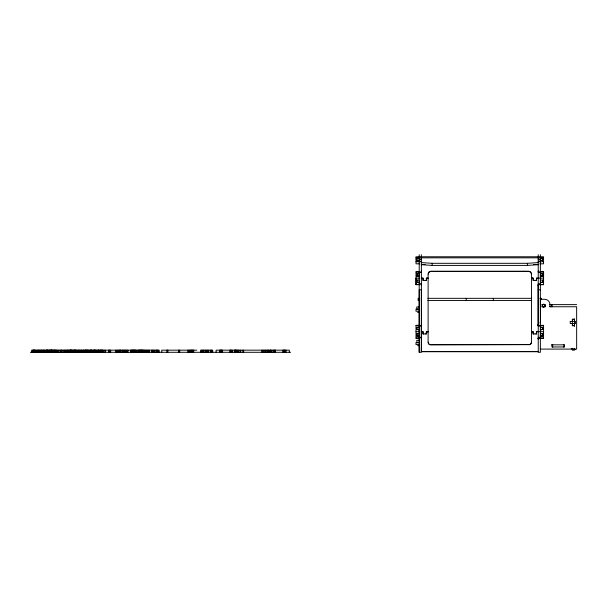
<?xml version="1.0" encoding="UTF-8"?>
<svg xmlns="http://www.w3.org/2000/svg" width="607" height="607" viewBox="0 0 607 607"><rect width="100%" height="100%" fill="white"/><g stroke="black" fill="none" stroke-linecap="round" stroke-linejoin="round"><path stroke-width="0.91" d="M419.672 284.706L416.007 284.706L416.007 278.325M419.209 352.295L419.209 289.797L421.341 289.797L421.341 352.295L419.209 352.295L419.209 254.705M538.227 325.572L538.075 324.935M540.367 261.131L540.367 258.506L542.855 258.506L540.367 258.134M543.568 278.325L543.568 271.944L539.896 271.944M428.292 273.013L429.71 271.67L430.826 271.42L528.743 271.42L529.865 271.67L531.284 273.051M531.284 343.16L531.451 342.09M531.284 342.978L530.503 344.108M419.361 282.02C418.079 283.856 415.681 281.42 417.404 280.115M533.287 278.841L532.627 278.188M538.075 285.078L538.743 284.38M538.09 324.798L538.09 325.261M545.056 305.829L544.927 306.315M542.408 260.767L542.855 258.134M542.408 261.131L542.855 258.506M426.273 278.659L426.759 278.173M426.273 332.204L426.759 331.726M540.207 334.146C542.878 331.597 543.751 337.894 540.276 335.83M428.117 274.121L428.899 272.042L430.826 271.238L528.743 271.238L530.67 272.042L531.451 274.121M530.503 344.29L531.269 343.236M426.289 278.567L427.176 278.143M542.203 305.063L542.089 305.943M419.346 329.328C417.813 330.967 415.757 328.539 417.404 327.287M538.09 324.988L538.09 285.032M540.26 274.038C543.28 271.89 543.477 277.938 540.276 275.904M542.559 276.132L540.367 276.291M542.605 335.982L541.74 336.134M552.931 344.822L552.18 344.822L552.18 345.58M574.518 320.026L574.518 319.274L573.759 319.274M572.378 324.92L572.378 325.678L573.137 325.678M564.26 345.58L564.26 344.822L563.501 344.822M419.293 275.904C416.068 277.938 416.341 271.959 419.316 274.038M419.293 276.086L417.495 276.352M423.033 278.894L423.033 278.143L422.282 278.143M421.341 285.267L420.962 284.364M419.293 335.83L417.495 336.286M423.033 332.446L423.033 331.688L422.282 331.688M423.033 333.175L423.033 333.926L423.792 333.926M533.143 279.622L533.143 280.373L533.902 280.373M533.143 333.175L533.143 333.926L533.902 333.926M552.18 346.202L552.18 346.961L552.931 346.961M573.835 325.739L574.579 325.61L574.518 324.92M423.033 279.622L423.033 280.373L423.792 280.373M538.227 271.01L538.121 271.61L538.743 271.898M533.143 332.446L533.143 331.688L532.392 331.688M540.306 327.507L540.693 327.287M538.227 338.258L538.09 338.767M529.949 344.465L530.556 344.078M529.949 344.655L429.65 344.677M574.442 325.739L572.378 325.678L572.378 319.274L573.137 319.274M419.209 335.944L417.07 335.944M550.724 306.755L549.828 306.512L549.965 304.623A5.334 5.334 0 0 0 544.631 299.281L540.367 299.281L540.518 322.37L539.942 322.856M532.392 278.143L533.037 278.059L533.303 278.704M542.074 276.352L540.276 276.086M529.843 344.548L430.826 344.791C429.521 345.284 427.176 341.726 429.088 344.298M541.968 276.291L542.855 275.828L542.855 273.704L540.367 273.704M541.983 336.27L542.855 335.754L542.855 333.63L540.367 333.63M544.191 307.051L543.705 307.18M538.227 258.999L538.743 259.151M540.367 260.479L542.65 260.304L540.367 260.373M419.209 260.373L416.918 260.304L419.209 260.479M421.341 261.852L420.917 261.693M542.074 327.287L540.784 327.287M543.311 304.213L543.819 304.213M420.962 325.466L421.501 324.935L421.341 254.705M538.743 325.451L538.143 325.2M538.743 325.633L538.227 325.496M421.341 262.603L432.184 263.309L527.384 263.309L538.227 262.603M421.341 264.705L432.184 265.411L527.384 265.411L538.227 264.705M420.962 259.159L421.341 258.999M416.007 257.838L543.568 257.838M419.209 258.506L416.713 258.134L419.209 258.134M419.209 259.728L421.341 259.728M538.227 259.728L540.367 259.728M419.209 261.587L421.341 261.587M538.227 261.587L540.367 261.587M416.007 261.723L419.672 261.723M539.896 261.723L543.568 261.723M419.672 263.825L416.007 263.825L416.007 259.128M539.896 263.825L543.568 263.825L543.568 259.128M421.341 264.485L425.112 264.485M533.515 264.485L538.227 264.485M419.672 271.761L416.007 271.761L416.007 284.706M539.896 271.761L543.568 271.761L543.568 284.706L539.896 284.706M420.917 271.913L421.341 271.01M416.007 271.944L419.672 271.944M419.209 272.513L421.341 272.513M538.227 272.513L540.367 272.513M419.209 273.704L416.713 273.704L416.713 275.828L417.608 276.291M416.713 275.828L419.209 275.828M540.367 275.828L542.855 275.828M419.209 276.291L416.963 276.048M416.007 278.143L419.589 278.143M421.281 278.143L423.033 278.143L423.033 280.373L426.425 280.373L426.425 279.622M428.117 278.143L426.425 278.143L426.425 280.373L425.666 280.373M531.451 278.143L533.143 278.143L533.143 280.373L536.535 280.373L536.535 279.622M543.568 278.143L536.535 278.143L536.535 278.894M426.425 278.325L428.117 278.325M531.451 278.325L533.143 278.325M419.209 280.077L416.713 280.077L416.713 282.209L419.209 282.209M540.367 280.077L542.855 280.077L542.855 282.209L540.367 282.209M419.209 283.765L421.341 283.765M538.227 283.765L540.367 283.765M416.007 284.516L419.672 284.516M539.896 284.516L543.568 284.516M538.227 284.637L540.367 284.637M538.227 289.797L540.367 289.797M419.771 298.333L418.14 298.333L418.14 300.473L419.771 300.473M427.889 298.333L531.679 298.333M539.798 298.333L541.429 298.333L541.429 299.759M427.889 300.473L531.679 300.473M541.74 304.623L545.389 304.623L545.389 306.755L541.74 306.755M549.646 304.623L576.65 304.623M549.646 306.755L576.65 306.755L576.65 349.093L540.367 349.093M419.209 306.96L416.713 306.96L417.161 309.623M419.422 309.092L416.007 309.092L416.007 311.224L419.422 311.224M417.608 312.294L419.209 312.294M574.518 319.274L572.378 319.274L572.378 320.026M419.672 325.314L416.007 325.314L416.007 338.258L419.672 338.258M416.007 325.496L419.672 325.496M543.568 325.496L538.227 325.435L543.568 325.314L543.568 338.258L539.896 338.258M419.209 326.065L421.341 326.065M538.227 326.065L540.367 326.065M419.209 327.249L416.713 327.249L416.713 329.381L419.209 329.381M540.367 327.249L542.855 327.249L542.855 329.381L540.367 329.381M416.007 331.688L419.589 331.688M421.281 331.688L423.033 331.688L423.033 333.926L426.425 333.926L426.425 333.175M428.117 331.688L426.425 331.688L426.273 332.302M531.451 331.688L533.143 331.688L533.143 333.926L536.535 333.926L536.535 333.175M543.568 331.688L536.535 331.688L536.535 332.446M426.425 331.877L428.117 331.877M531.451 331.877L532.392 331.877M419.209 333.63L416.713 333.63L416.713 335.754L417.608 336.225M416.713 335.754L419.209 335.754M540.367 335.754L542.855 335.754M419.209 336.225C415.279 337.811 417.077 331.521 419.361 334.146M419.209 337.317L421.341 337.317M538.227 337.317L540.367 337.317M420.917 337.917L421.493 338.403L421.341 351.726L538.227 351.726M416.007 338.069L419.672 338.069M538.227 338.137L543.568 338.069M419.209 340.33L416.713 340.33L417.161 343.001M419.422 342.469L416.007 342.469L416.007 344.601L419.422 344.601M551.497 344.822L564.26 344.822L564.26 346.961L563.501 346.961M417.608 345.664L419.209 345.664M196.843 350.163L161.75 350.163L161.75 352.295M421.341 351.536L538.227 351.536M30.35 352.295L290.594 352.295M538.743 261.7L538.227 261.852M538.743 284.569L538.143 284.812L538.227 285.457M543.424 307.18L542.339 306.55M571.134 348.706L575.58 349.45M542.165 327.287C543.766 328.531 541.785 330.959 540.222 329.328M538.743 337.932L538.121 338.22L538.227 339.01M417.495 327.287L419.27 327.507M544.084 304.282L544.525 304.539M542.347 280.161C543.735 281.777 541.452 283.689 540.207 282.02M537.286 278.143C535.617 277.171 537.453 281.345 535.776 280.373M537.286 331.688C535.609 330.732 537.461 334.889 535.776 333.926M425.666 333.926C427.343 334.889 425.507 330.724 427.176 331.688M426.425 332.628L426.273 332.112M564.26 346.202L564.26 346.961L552.18 346.961L552.18 344.822M540.276 336.02L541.118 335.944M544.927 305.063L545.056 305.549M428.117 342.09L428.299 343.221M416.713 258.134L417.161 261.131M574.518 318.941L574.518 326.323M574.518 348.327L574.518 350.163L572.378 350.163L572.378 348.327M552.104 304.623L552.104 306.755M551.346 304.623L551.346 306.755M544.631 304.623L544.631 306.755M543.568 258.901L543.568 256.769L416.007 256.769L416.007 258.901M542.499 304.623L542.499 306.755M540.367 254.705L540.367 352.295L538.227 352.295L538.227 254.705M531.451 273.939L531.451 342.272M527.384 263.309L527.384 265.411M493.339 298.333L493.339 300.473M466.229 298.333L466.229 300.473M432.184 263.309L432.184 265.411M428.117 273.939L428.117 342.272M421.341 325.193L421.341 338.251M289.311 352.295L289.311 350.163L216.115 350.163L216.115 352.295M285.958 350.163L285.958 352.295M285.275 350.163L285.275 352.295M284.979 350.163L284.979 352.295M284.653 350.163L284.653 352.295M284.159 350.163L284.159 352.295M283.841 350.163L283.833 352.295M283.537 350.163L283.537 352.295M282.847 350.163L282.847 352.295M275.449 350.163L275.449 352.295M275.13 350.163L275.13 352.295M274.69 350.163L274.69 352.295M274.372 350.163L274.372 352.295M273.749 350.163L273.749 352.295M272.991 350.163L272.991 352.295M271.109 350.163L271.109 352.295M270.859 350.163L270.859 352.295M270.358 350.163L270.358 352.295M270.145 350.163L270.107 352.295M269.068 350.163L269.068 352.295M268.188 350.163L268.188 352.295M268.059 350.163L268.059 352.295M267.437 350.163L267.437 352.295M266.192 350.163L266.192 352.295M265.464 350.163L265.464 352.295M264.705 350.163L264.705 352.295M263.301 350.163L263.301 352.295M262.55 350.163L262.543 352.295M261.784 350.163L261.784 352.295M243.642 350.163L243.642 352.295M242.891 350.163L242.891 352.295M240.721 350.163L240.721 352.295M239.97 350.163L239.97 352.295M238.528 350.163L238.528 352.295M237.997 350.163L237.99 352.295M237.238 350.163L237.238 352.295M236.366 350.163L236.366 352.295M236.131 350.163L236.131 352.295M235.85 350.163L235.85 352.295M235.425 350.163L235.425 352.295M235.288 350.163L235.288 352.295M235.076 350.163L235.076 352.295M234.568 350.163L234.568 352.295M234.317 350.163L234.317 352.295M232.435 350.163L232.435 352.295M231.684 350.163L231.684 352.295M231.055 350.163L231.055 352.295M230.736 350.163L230.736 352.295M230.303 350.163L230.303 352.295M229.985 350.163L229.985 352.295M222.579 350.163L222.579 352.295M221.896 350.163L221.896 352.295M221.585 350.163L221.593 352.295M221.274 350.163L221.274 352.295M220.781 350.163L220.781 352.295M220.455 350.163L220.455 352.295M220.159 350.163L220.159 352.295M219.468 350.163L219.468 352.295M212.7 352.295L212.7 350.163L200.591 350.163L200.591 352.295M211.76 350.163L211.76 352.295M211.008 350.163L211.008 352.295M210.257 350.163L210.257 352.295M208.376 350.163L208.376 352.295M207.617 350.163L207.617 352.295M206.866 350.163L206.866 352.295M205.925 350.163L205.925 352.295M205.174 350.163L205.174 352.295M203.793 350.163L203.793 352.295M203.034 350.163L203.034 352.295M202.412 350.163L202.412 352.295M201.653 350.163L201.653 352.295M193.709 350.163L193.709 352.295M193.398 350.163L193.398 352.295M192.647 350.163L192.647 352.295M192.29 350.163L192.29 352.295M191.82 350.163L191.82 352.295M191.675 350.163L191.675 352.295M191.061 350.163L191.061 352.295M190.188 350.163L190.188 352.295M189.961 350.163L189.961 352.295M189.081 350.163L189.081 352.295M188.466 350.163L188.466 352.295M187.859 350.163L187.859 352.295M179.725 350.163L179.664 352.295M179.035 350.163L179.035 352.295M178.853 350.163L178.853 352.295M167.782 350.163L167.782 352.295M167.593 350.163L167.593 352.295M166.91 350.163L166.963 352.295M159.193 352.295L159.193 350.163L31.632 350.163L31.632 352.295M158.124 350.163L158.124 352.295M157.365 350.163L157.365 352.295M157.054 350.163L157.054 352.295M156.743 350.163L156.743 352.295M155.991 350.163L155.991 352.295M154.61 350.163L154.61 352.295M153.852 350.163L153.852 352.295M152.911 350.163L152.911 352.295M152.16 350.163L152.16 352.295M151.409 350.163L151.409 352.295M149.527 350.163L149.527 352.295M148.768 350.163L148.768 352.295M148.017 350.163L148.017 352.295M147.076 350.163L147.076 352.295M146.287 350.163L146.287 352.295M145.475 350.163L145.475 352.295M144.367 350.163L144.367 352.295M143.988 350.163L143.988 352.295M143.335 350.163L143.335 352.295M143.009 350.163L143.009 352.295M142.584 350.163L142.584 352.295M142.228 350.163L142.228 352.295M141.962 350.163L141.962 352.295M141.477 350.163L141.477 352.295M141.203 350.163L141.105 352.295M141.036 350.163L141.036 352.295M140.854 350.163L140.953 352.295M140.278 350.163L140.278 352.295M140.096 350.163L140.096 352.295M139.883 350.163L139.883 352.295M139.572 350.163L139.572 352.295M138.813 350.163L138.813 352.295M138.313 350.163L138.426 352.295M137.789 350.163L137.789 352.295M136.302 350.163L136.302 352.295M135.657 350.163L135.657 352.295M135.551 350.163L135.551 352.295M134.64 350.163L134.64 352.295M134.276 350.163L134.276 352.295M133.957 350.163L133.889 352.295M133.707 350.163L133.707 352.295M133.517 350.163L133.517 352.295M132.872 350.163L132.872 352.295M132.485 350.163L132.485 352.295M132.265 350.163L132.265 352.295M131.901 350.163L131.901 352.295M131.742 350.163L131.742 352.295M131.385 350.163L131.385 352.295M130.634 350.163L130.634 352.295M127.925 350.163L127.925 352.295M127.174 350.163L127.174 352.295M126.294 350.163L126.294 352.295M125.543 350.163L125.543 352.295M125.034 350.163L125.034 352.295M124.283 350.163L124.283 352.295M123.623 350.163L123.623 352.295M122.151 350.163L122.151 352.295M120.77 350.163L120.74 352.295M120.649 350.163L120.649 352.295M119.981 350.163L119.981 352.295M119.89 350.163L119.89 352.295M119.359 350.163L119.359 352.295M118.6 350.163L118.6 352.295M117.363 350.163L117.363 352.295M116.468 350.163L116.468 352.295M115.709 350.163L115.709 352.295M110.641 350.163L110.641 352.295M109.882 350.163L109.882 352.295M109.26 350.163L109.26 352.295M108.964 350.163L108.964 352.295M108.509 350.163L108.509 352.295M105.603 350.163L105.603 352.295M104.844 350.163L104.844 352.295M103.167 350.163L103.167 352.295M102.712 350.163L102.712 352.295M102.416 350.163L102.416 352.295M101.953 350.163L101.953 352.295M101.786 350.163L101.786 352.295M101.331 350.163L101.331 352.295M101.035 350.163L101.035 352.295M100.747 350.163L100.747 352.295M100.572 350.163L100.572 352.295M99.996 350.163L99.996 352.295M99.366 350.163L99.366 352.295M98.873 350.163L98.903 352.295M98.615 350.163L98.615 352.295M98.44 350.163L98.44 352.295M98.122 350.163L98.122 352.295M97.621 350.163L97.689 352.295M96.475 350.163L96.475 352.295M95.989 350.163L95.989 352.295M95.489 350.163L95.489 352.295M95.231 350.163L95.231 352.295M94.73 350.163L94.73 352.295M94.609 350.163L94.609 352.295M94.343 350.163L94.343 352.295M94.108 350.163L94.108 352.295M93.85 350.163L93.85 352.295M93.349 350.163L93.349 352.295M92.211 350.163L92.211 352.295M91.718 350.163L91.718 352.295M91.452 350.163L91.452 352.295M91.194 350.163L91.194 352.295M90.959 350.163L90.959 352.295M90.83 350.163L90.83 352.295M90.435 350.163L90.435 352.295M90.071 350.163L90.071 352.295M89.479 350.163L89.479 352.295M88.303 350.163L88.303 352.295M87.545 350.163L87.545 352.295M87.431 350.163L87.431 352.295M86.922 350.163L86.922 352.295M86.543 350.163L86.543 352.295M86.406 350.163L86.406 352.295M86.171 350.163L86.126 352.295M85.739 350.163L85.739 352.295M85.519 350.163L85.519 352.295M85.155 350.163L85.155 352.295M84.942 350.163L84.995 352.295M84.032 350.163L84.032 352.295M83.66 350.163L83.66 352.295M83.28 350.163L83.28 352.295M82.059 350.163L82.059 352.295M81.793 350.163L81.854 352.295M81.171 350.163L81.171 352.295M80.777 350.163L80.777 352.295M79.889 350.163L79.889 352.295M79.297 350.163L79.297 352.295M78.538 350.163L78.538 352.295M78.288 350.163L78.288 352.295M77.157 350.163L77.157 352.295M77.006 350.163L77.006 352.295M76.406 350.163L76.406 352.295M75.784 350.163L75.784 352.295M75.405 350.163L75.405 352.295M75.109 350.163L75.109 352.295M75.025 350.163L75.025 352.295M74.517 350.163L74.517 352.295M74.35 350.163L74.35 352.295M74.122 350.163L74.122 352.295M73.955 350.163L73.955 352.295M73.235 350.163L73.235 352.295M72.681 350.163L72.681 352.295M72.218 350.163L72.218 352.295M71.634 350.163L71.634 352.295M71.467 350.163L71.467 352.295M71.118 350.163L71.118 352.295M70.928 350.163L70.928 352.295M70.837 350.163L70.837 352.295M70.351 350.163L70.366 352.295M70.169 350.163L70.169 352.295M70.086 350.163L70.086 352.295M69.737 350.163L69.737 352.295M68.986 350.163L68.986 352.295M68.75 350.163L68.75 352.295M67.863 350.163L67.946 352.295M67.476 350.163L67.476 352.295M67.195 350.163L67.195 352.295M66.58 350.163L66.58 352.295M65.275 350.163L65.275 352.295M64.979 350.163L64.979 352.295M64.524 350.163L64.524 352.295M63.705 350.163L63.705 352.295M62.104 350.163L62.104 352.295M61.618 350.163L61.618 352.295M61.208 350.163L61.208 352.295M60.821 350.163L60.859 352.295M59.934 350.163L59.934 352.295M58.333 350.163L58.333 352.295M57.05 350.163L57.05 352.295M56.959 350.163L56.959 352.295M56.421 350.163L56.421 352.295M55.669 350.163L55.669 352.295M55.358 350.163L55.449 352.295M55.04 350.163L55.04 352.295M54.471 350.163L54.562 352.295M54.289 350.163L54.289 352.295M54.076 350.163L54.167 352.295M53.279 350.163L53.279 352.295M53.188 350.163L53.188 352.295M52.392 350.163L52.392 352.295M52.156 350.163L52.156 352.295M52.005 350.163L52.005 352.295M51.8 350.163L51.8 352.295M51.678 350.163L51.678 352.295M51.587 350.163L51.587 352.295M51.254 350.163L51.254 352.295M50.935 350.163L50.935 352.295M50.548 350.163L50.548 352.295M50.305 350.163L50.396 352.295M49.873 350.163L49.789 352.295M49.713 350.163L49.713 352.295M49.63 350.163L49.63 352.295M48.029 350.163L48.029 352.295M47.907 350.163L47.907 352.295M47.816 350.163L47.809 352.295M47.513 350.163L47.513 352.295M47.429 350.163L47.429 352.295M46.625 350.163L46.625 352.295M46.534 350.163L46.534 352.295M46.458 350.163L46.458 352.295M45.024 350.163L45.024 352.295M44.933 350.163L44.933 352.295M44.531 350.163L44.531 352.295M43.742 350.163L43.742 352.295M43.658 350.163L43.658 352.295M42.801 350.163L42.801 352.295M42.058 350.163L42.05 352.295M41.299 350.163L41.299 352.295M41.162 350.163L41.162 352.295M40.775 350.163L40.775 352.295M39.887 350.163L39.887 352.295M39.417 350.163L39.417 352.295M38.658 350.163L38.658 352.295M38.287 350.163L38.287 352.295M37.907 350.163L37.907 352.295M37.004 350.163L36.966 352.295M36.215 350.163L36.215 352.295M35.403 350.163L35.403 352.295M34.834 350.163L34.834 352.295M34.516 350.163L34.516 352.295M34.121 350.163L34.121 352.295M34.075 350.163L34.075 352.295M33.764 350.163L33.764 352.295M33.453 350.163L33.453 352.295M33.233 350.163L33.233 352.295M32.695 350.163L32.695 352.295M570.246 321.407L570.246 323.546L575.58 323.546L575.58 321.407L570.246 321.407M139.071 352.295L139.071 350.163L139.018 352.295M134.891 352.295L134.898 350.163L134.837 352.295M122.902 352.295L122.902 350.163L122.872 352.295M88.144 352.295L88.144 350.163L88.091 352.295M48.78 352.295L48.795 350.163L48.704 352.295"/></g></svg>
